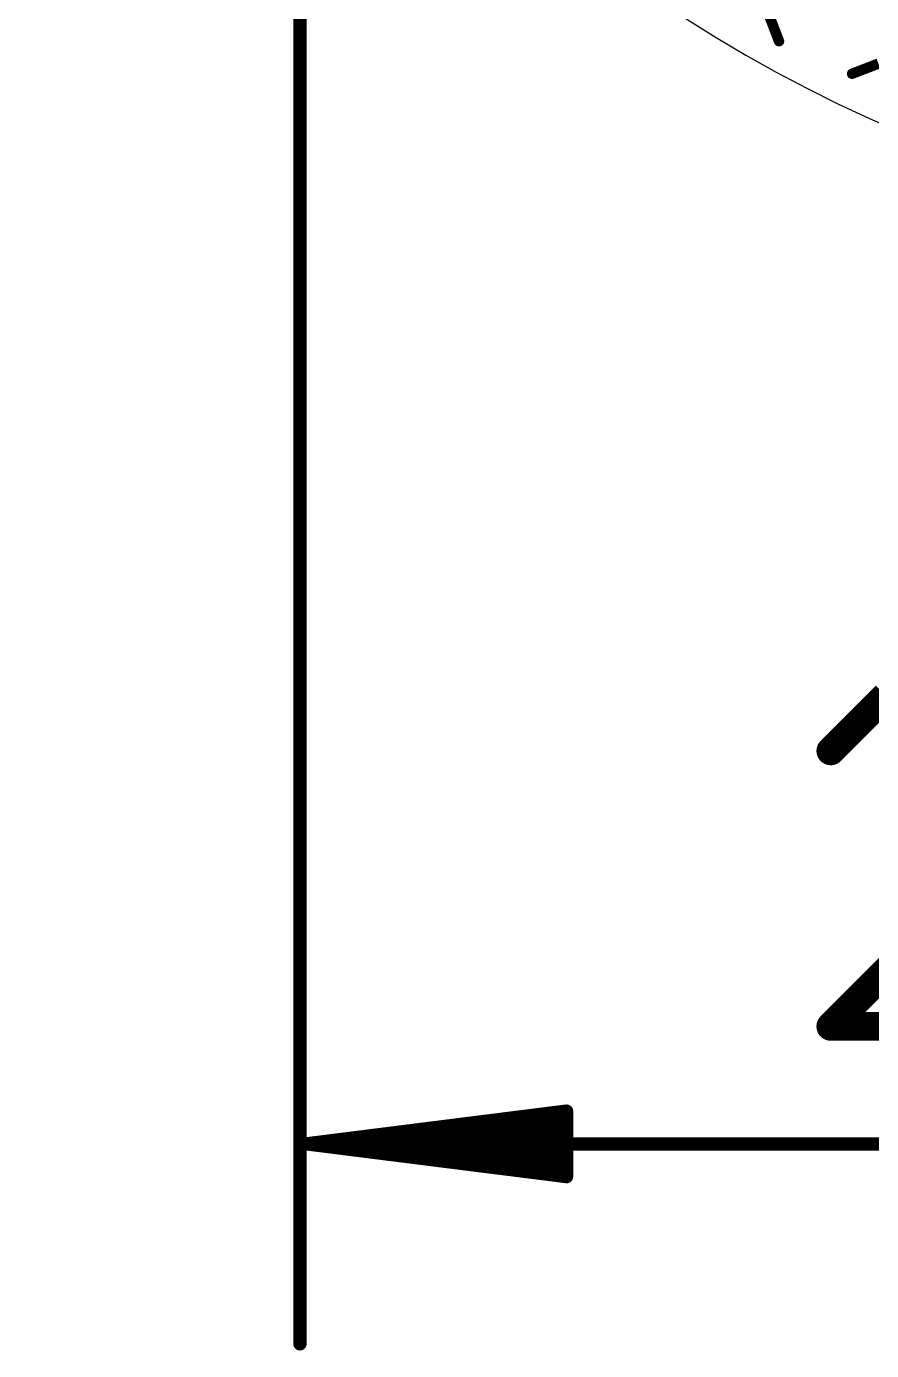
# Model space of a CAD drawing. Extents: x -27.3 to 28.4, y -24.7 to 14.
# Drawn here: x -13.97 to -5.73, y -24.75 to -11.84 of the extents above; entities that cross this region are included whole.
import ezdxf

# ---------------------------------------------------------------- set-up
doc = ezdxf.new("R2010")
doc.units = 0
for name, color, linetype in [('20', 53, 'CONTINUOUS'), ('21', 40, 'CONTINUOUS'), ('51', 53, 'CONTINUOUS')]:
    doc.layers.add(name, color=color, linetype=linetype)

msp = doc.modelspace()

# ---------------------------------------------------------------- linework, layer by layer
at = {"layer": '20'}
msp.add_arc((0, 0), 13.97, 180, 270, dxfattribs=at)
at = {"layer": '21', "const_width": 0.1016}
for points in [[(-6.631, -11.9826), (-6.7298, -11.7252)], [(-5.6615, -12.2009), (-5.9188, -12.2997)]]:
    msp.add_lwpolyline(points, dxfattribs=at)
at = {"layer": '21', "const_width": 0.0508}
for points in [[(-6.6547, -11.9917, 1), (-6.6073, -11.9735)], [(-5.9279, -12.2759, 1), (-5.9097, -12.3234)]]:
    msp.add_lwpolyline(points, format="xyb", dxfattribs=at)
at = {"layer": '51'}
for points, const_width in [([(-11.303, 0), (-11.303, -24.683)], 0.13), ([(-5.589, -18.3649), (-6.1263, -18.9022)], 0.2794), ([(-6.1263, -21.5883), (-3.9774, -19.4394)], 0.2794), ([(-3.9774, -21.5883), (-6.1263, -21.5883)], 0.2794), ([(-11.238, -22.733), (-8.703, -22.4138)], 0.13), ([(-11.238, -22.733), (-8.703, -22.473)], 0.13), ([(-8.703, -22.4138), (-8.703, -23.0522)], 0.13), ([(-11.238, -22.733), (-8.703, -22.603)], 0.13), ([(-11.238, -22.733), (11.238, -22.733)], 0.13), ([(-8.703, -23.0522), (-11.238, -22.733)], 0.13), ([(-8.703, -22.863), (-11.238, -22.733)], 0.13), ([(-8.703, -22.993), (-11.238, -22.733)], 0.13)]:
    msp.add_lwpolyline(points, dxfattribs=dict(at, const_width=const_width))
for points, const_width in [([(-6.1757, -18.8528, 1), (-6.0769, -18.9516)], 0.1397), ([(-6.1263, -21.5185, 1), (-6.1263, -21.6581)], 0.1397), ([(-6.1757, -21.5389, 1), (-6.0769, -21.6377)], 0.1397), ([(-8.6705, -22.4138, 1), (-8.7355, -22.4138)], 0.065), ([(-8.6989, -22.446, 1), (-8.7071, -22.3815)], 0.065), ([(-8.6997, -22.5053, 1), (-8.7063, -22.4407)], 0.065), ([(-8.7013, -22.6355, 1), (-8.7047, -22.5705)], 0.065), ([(-11.238, -22.7005, 1), (-11.238, -22.7655)], 0.065), ([(-11.2339, -22.7008, 1), (-11.2421, -22.7652)], 0.065), ([(-11.2397, -22.7005, 1), (-11.2363, -22.7655)], 0.065), ([(-11.2363, -22.7005, 1), (-11.2397, -22.7655)], 0.065), ([(-11.2347, -22.7007, 1), (-11.2413, -22.7653)], 0.065), ([(-11.2413, -22.7007, 1), (-11.2347, -22.7653)], 0.065), ([(-11.2421, -22.7008, 1), (-11.2339, -22.7652)], 0.065), ([(-8.7047, -22.8955, 1), (-8.7013, -22.8305)], 0.065), ([(-8.7063, -23.0253, 1), (-8.6997, -22.9607)], 0.065), ([(-8.7355, -23.0522, 1), (-8.6705, -23.0522)], 0.065), ([(-8.7071, -23.0845, 1), (-8.6989, -23.02)], 0.065), ([(-11.3355, -24.683, 1), (-11.2705, -24.683)], 0.065)]:
    msp.add_lwpolyline(points, format="xyb", dxfattribs=dict(at, const_width=const_width))

doc.saveas('drawing.dxf')
